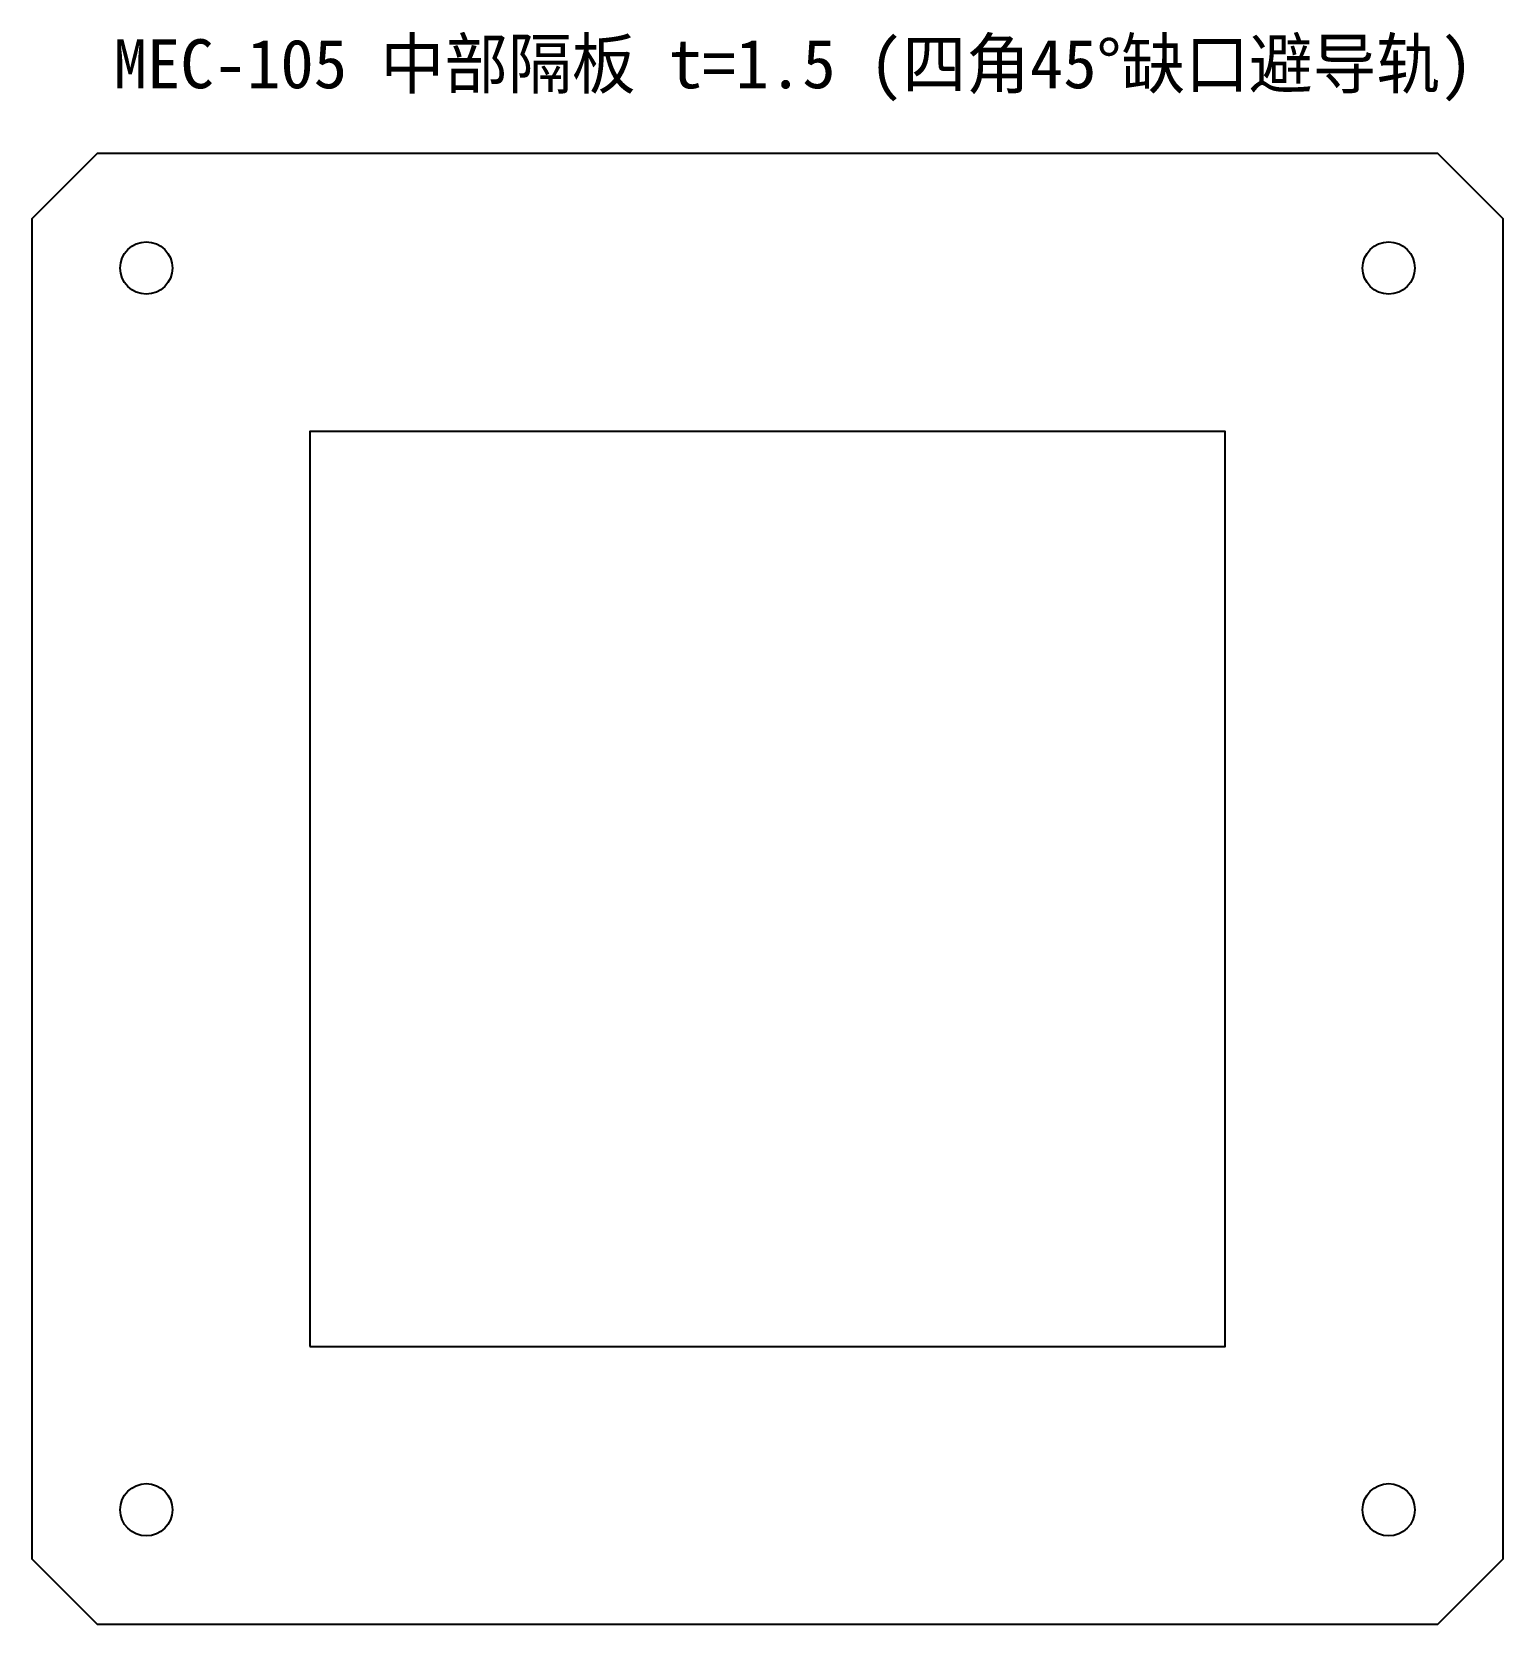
# Model space of a CAD drawing. Header units: metres. Extents: x -45 to 45, y -45 to 52.5.
import ezdxf

# ---------------------------------------------------------------- set-up
doc = ezdxf.new("R2010")
doc.units = ezdxf.units.M
for name, color, linetype in [('CUT', 1, 'Continuous'), ('ETCH', 2, 'Continuous'), ('HOLE', 3, 'Continuous')]:
    doc.layers.add(name, color=color, linetype=linetype)

msp = doc.modelspace()

# ---------------------------------------------------------------- linework, layer by layer
at = {"layer": 'CUT'}
for points in [[(-41, -45), (41, -45), (45, -41), (45, 41), (41, 45), (-41, 45), (-45, 41), (-45, -41)], [(-28, -28), (28, -28), (28, 28), (-28, 28)]]:
    msp.add_lwpolyline(points, close=True, dxfattribs=at)
at = {"layer": 'HOLE'}
for centre in [(-38, 38), (38, 38), (-38, -38), (38, -38)]:
    msp.add_circle(centre, 1.6, dxfattribs=at)

# ---------------------------------------------------------------- texts
at = {"layer": 'ETCH'}
msp.add_text('MEC-105 中部隔板 t=1.5 (四角45°缺口避导轨)', height=3, dxfattribs=at).set_placement((-40, 49))

doc.saveas('drawing.dxf')
